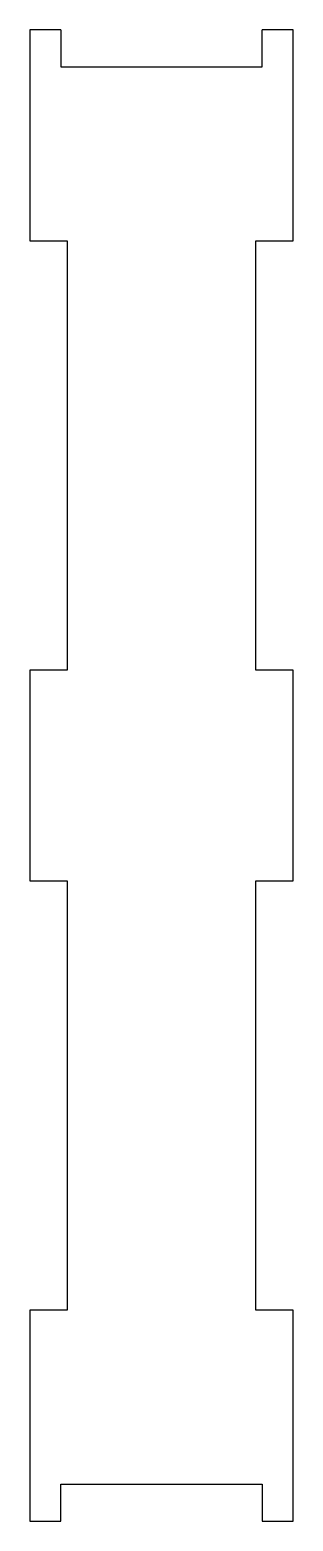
# Model space of a CAD drawing. Extents: x 0.3 to 10.9, y 0 to 60.1.
import ezdxf

# ---------------------------------------------------------------- set-up
doc = ezdxf.new("R2010")
doc.units = 0
doc.header["$MEASUREMENT"] = 0
doc.layers.add('VISIBLE', color=7, linetype='CONTINUOUS')

msp = doc.modelspace()

# ---------------------------------------------------------------- linework, layer by layer
at = {"layer": 'VISIBLE'}
for p, q in [((0.2501, 60.1465), (0.2501, 51.641)), ((1.4986, 60.1465), (0.2501, 60.1465)), ((1.4986, 60.1465), (1.4986, 58.6479)), ((10.8671, 60.1465), (9.6186, 60.1465)), ((9.6186, 58.6479), (9.6186, 60.1465)), ((10.8671, 51.641), (10.8671, 60.1465)), ((1.4986, 58.6479), (9.6186, 58.6479)), ((0.2501, 51.641), (1.7487, 51.641)), ((1.7487, 51.641), (1.7487, 34.326)), ((9.3685, 34.326), (9.3685, 51.641)), ((9.3685, 51.641), (10.8671, 51.641)), ((1.7487, 34.326), (0.2501, 34.326)), ((0.2501, 34.326), (0.2501, 25.8205)), ((10.8671, 34.326), (9.3685, 34.326)), ((10.8671, 25.8205), (10.8671, 34.326)), ((0.2501, 25.8205), (1.7487, 25.8205)), ((1.7487, 25.8205), (1.7487, 8.5055)), ((9.3685, 8.5055), (9.3685, 25.8205)), ((9.3685, 25.8205), (10.8671, 25.8205)), ((1.7487, 8.5055), (0.2501, 8.5055)), ((0.2501, 8.5055), (0.2501, 0)), ((10.8671, 8.5055), (9.3685, 8.5055)), ((10.8671, 0), (10.8671, 8.5055)), ((1.4986, 0), (1.4986, 1.4986)), ((1.4986, 1.4986), (9.6186, 1.4986)), ((9.6186, 1.4986), (9.6186, 0)), ((0.2501, 0), (1.4986, 0)), ((9.6186, 0), (10.8671, 0))]:
    msp.add_line(p, q, dxfattribs=at)

doc.saveas('drawing.dxf')
